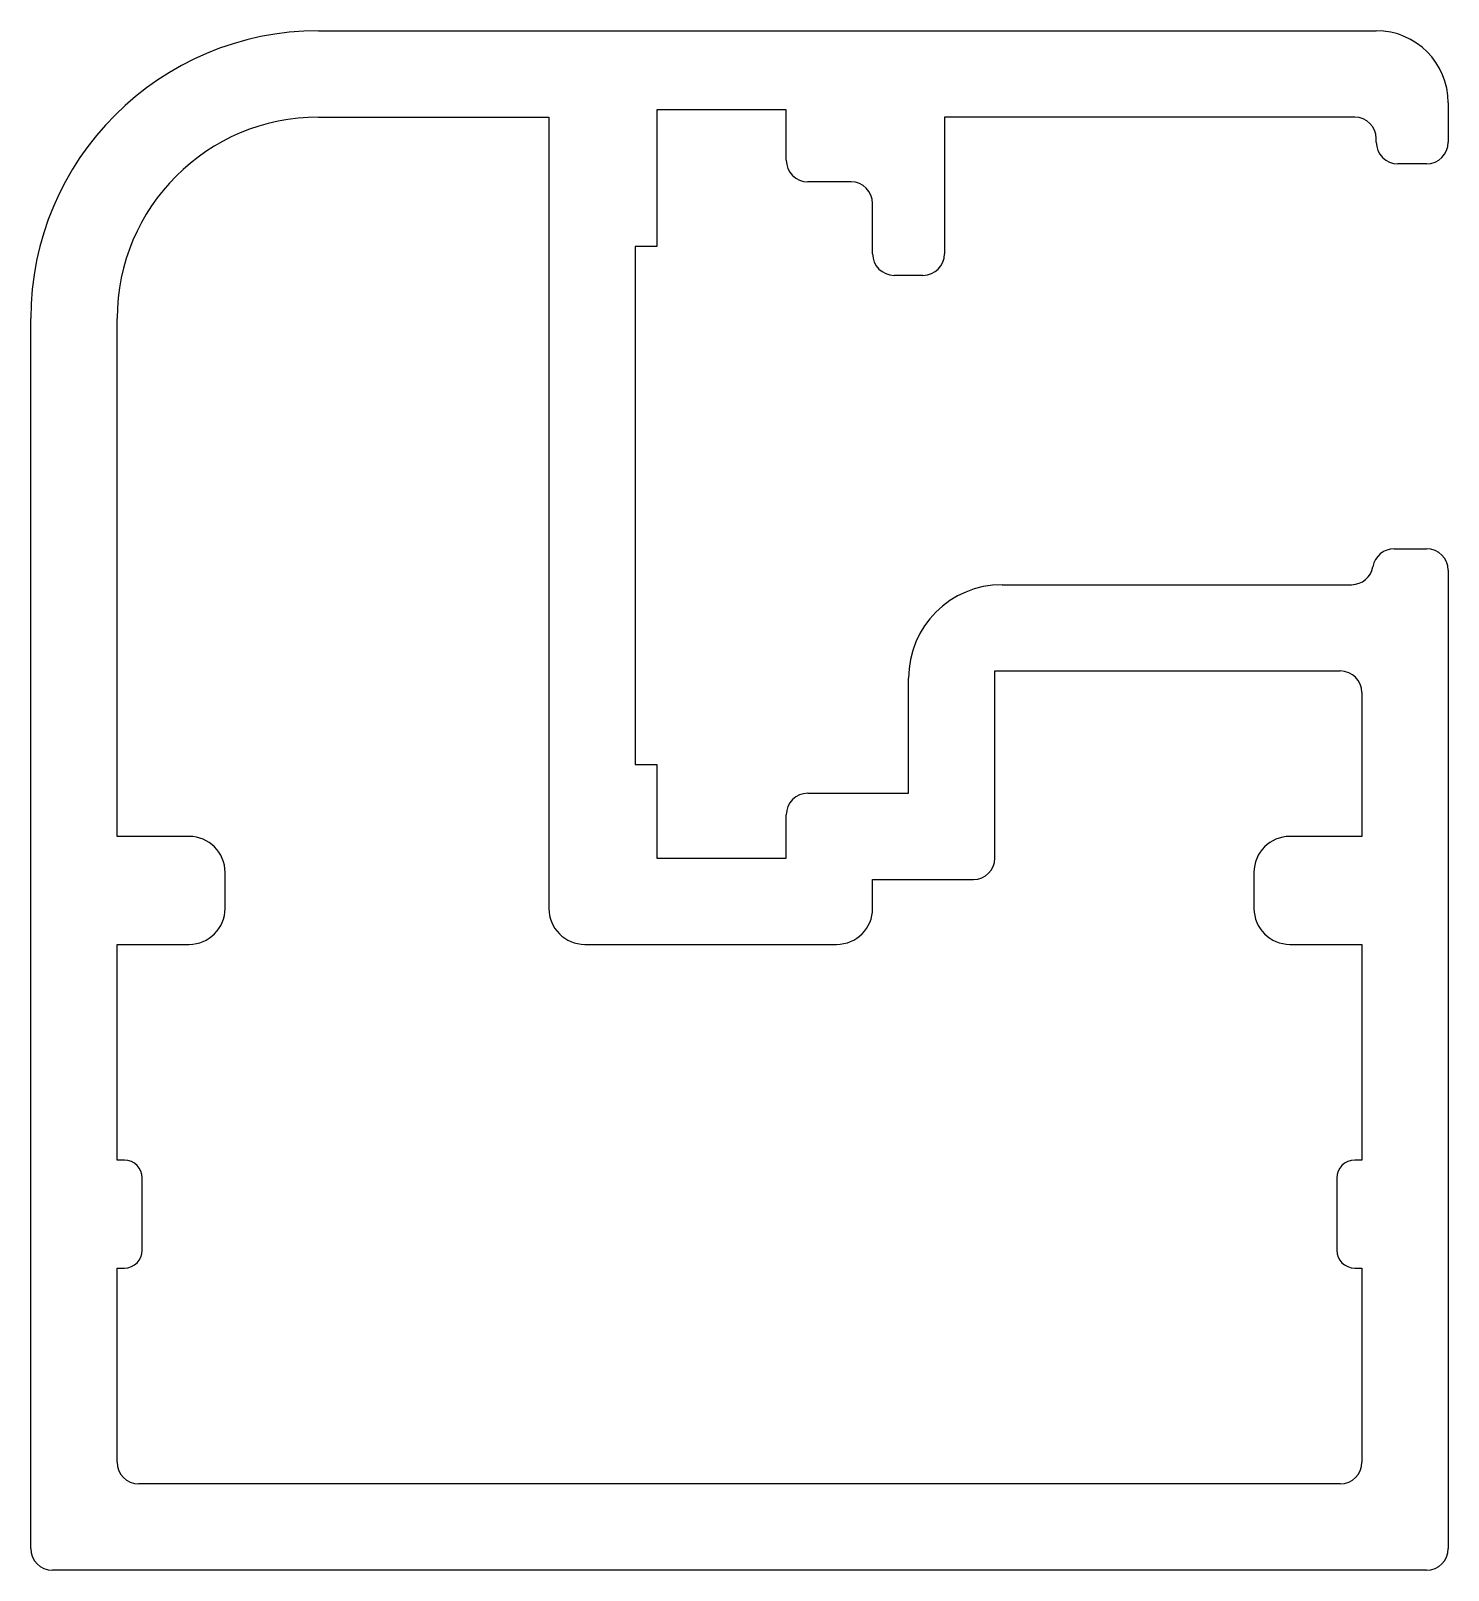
# Model space of a CAD drawing. Extents: x 880.4 to 900.1, y 555.5 to 576.9.
import ezdxf

# ---------------------------------------------------------------- set-up
doc = ezdxf.new("R2010")
doc.units = 0
doc.layers.get('0').update_dxf_attribs({"linetype": 'CONTINUOUS'})

msp = doc.modelspace()

# ---------------------------------------------------------------- linework, layer by layer
for p, q in [((884.38, 576.902), (899.08, 576.902)), ((900.08, 575.902), (900.08, 575.702)), ((884.38, 575.702), (887.58, 575.702)), ((887.58, 575.702), (887.58, 564.702)), ((889.08, 575.802), (889.08, 573.902)), ((890.88, 575.802), (889.08, 575.802)), ((890.88, 575.102), (890.88, 575.802)), ((898.78, 575.702), (893.08, 575.702)), ((893.08, 575.702), (893.08, 573.802)), ((900.08, 575.702), (900.08, 575.352)), ((899.08, 575.352), (899.08, 575.402)), ((899.78, 575.052), (899.38, 575.052)), ((891.78, 574.802), (891.18, 574.802)), ((892.08, 573.802), (892.08, 574.502)), ((888.78, 573.902), (888.78, 566.702)), ((889.08, 573.902), (888.78, 573.902)), ((892.78, 573.502), (892.38, 573.502)), ((880.38, 555.802), (880.38, 572.902)), ((881.58, 565.702), (881.58, 572.902)), ((899.33, 569.702), (899.78, 569.702)), ((900.08, 569.402), (900.08, 555.802)), ((893.88, 569.202), (898.738, 569.202)), ((893.78, 565.402), (893.78, 568.002)), ((893.78, 568.002), (898.58, 568.002)), ((892.58, 566.302), (892.58, 567.902)), ((898.88, 567.702), (898.88, 565.702)), ((888.78, 566.702), (889.08, 566.702)), ((889.08, 566.702), (889.08, 565.401)), ((891.18, 566.302), (892.58, 566.302)), ((890.88, 565.401), (890.88, 566.002)), ((882.58, 565.702), (881.58, 565.702)), ((898.88, 565.702), (897.88, 565.702)), ((889.08, 565.401), (890.88, 565.401)), ((883.08, 564.702), (883.08, 565.202)), ((897.38, 565.202), (897.38, 564.702)), ((892.08, 565.102), (893.48, 565.102)), ((892.08, 564.702), (892.08, 565.102)), ((881.58, 564.202), (882.58, 564.202)), ((881.58, 561.202), (881.58, 564.202)), ((888.08, 564.202), (891.58, 564.202)), ((897.88, 564.202), (898.88, 564.202)), ((898.88, 564.202), (898.88, 561.202)), ((881.68, 561.202), (881.58, 561.202)), ((898.88, 561.202), (898.78, 561.202)), ((881.93, 559.952), (881.93, 560.952)), ((898.53, 560.952), (898.53, 559.952)), ((881.58, 557.002), (881.58, 559.702)), ((881.58, 559.702), (881.68, 559.702)), ((898.78, 559.702), (898.88, 559.702)), ((898.88, 559.702), (898.88, 557.002)), ((898.58, 556.702), (881.88, 556.702)), ((899.78, 555.502), (880.68, 555.502))]:
    msp.add_line(p, q)
for centre, radius, start, end in [((884.38, 572.902), 4, 90, 180), ((899.08, 575.902), 1, 0, 90), ((884.38, 572.902), 2.8, 90, 180), ((898.78, 575.402), 0.3, 0, 90), ((899.38, 575.352), 0.3, 180, 270), ((899.78, 575.352), 0.3, 270, 0), ((891.18, 575.102), 0.3, 180, 270), ((891.78, 574.502), 0.3, 0, 90), ((892.38, 573.802), 0.3, 180, 270), ((892.78, 573.802), 0.3, 270.0002, 0), ((899.33, 569.402), 0.3, 90, 170.4058), ((899.78, 569.402), 0.3, 0, 90), ((898.738, 569.502), 0.3, 270, 350.4058), ((893.88, 567.902), 1.3, 90, 180), ((898.58, 567.702), 0.3, 0, 90), ((891.18, 566.002), 0.3, 90, 180), ((882.58, 565.202), 0.5, 0, 90), ((897.88, 565.202), 0.5, 90, 180), ((893.48, 565.402), 0.3, 270, 0), ((882.58, 564.702), 0.5, 270, 0), ((888.08, 564.702), 0.5, 180, 270), ((891.58, 564.702), 0.5, 270, 0), ((897.88, 564.702), 0.5, 180, 270), ((881.68, 560.952), 0.25, 0, 90), ((898.78, 560.952), 0.25, 90, 180), ((881.68, 559.952), 0.25, 270, 0), ((898.78, 559.952), 0.25, 180, 270), ((881.88, 557.002), 0.3, 180, 270), ((898.58, 557.002), 0.3, 270, 0), ((880.68, 555.802), 0.3, 180, 270), ((899.78, 555.802), 0.3, 270, 0)]:
    msp.add_arc(centre, radius, start, end)

doc.saveas('drawing.dxf')
